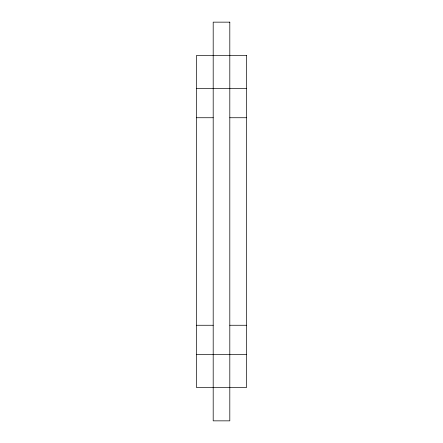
<?xml version="1.0" encoding="UTF-8"?>
<svg xmlns="http://www.w3.org/2000/svg" width="443" height="443" viewBox="0 0 443 443"><rect width="100%" height="100%" fill="white"/><g stroke="black" fill="none" stroke-linecap="round" stroke-linejoin="round"><path stroke-width="0.66" d="M196.581 88.6L246.419 88.6M196.581 117.738L213.194 117.738M229.806 117.738L246.419 117.738M196.581 325.262L213.194 325.262M229.806 325.262L246.419 325.262M196.581 354.4L246.419 354.4M229.806 22.15L213.194 22.15L213.194 420.85L229.806 420.85L229.806 22.15M246.419 55.375L196.581 55.375L196.581 387.625L246.419 387.625L246.419 55.375"/></g></svg>
